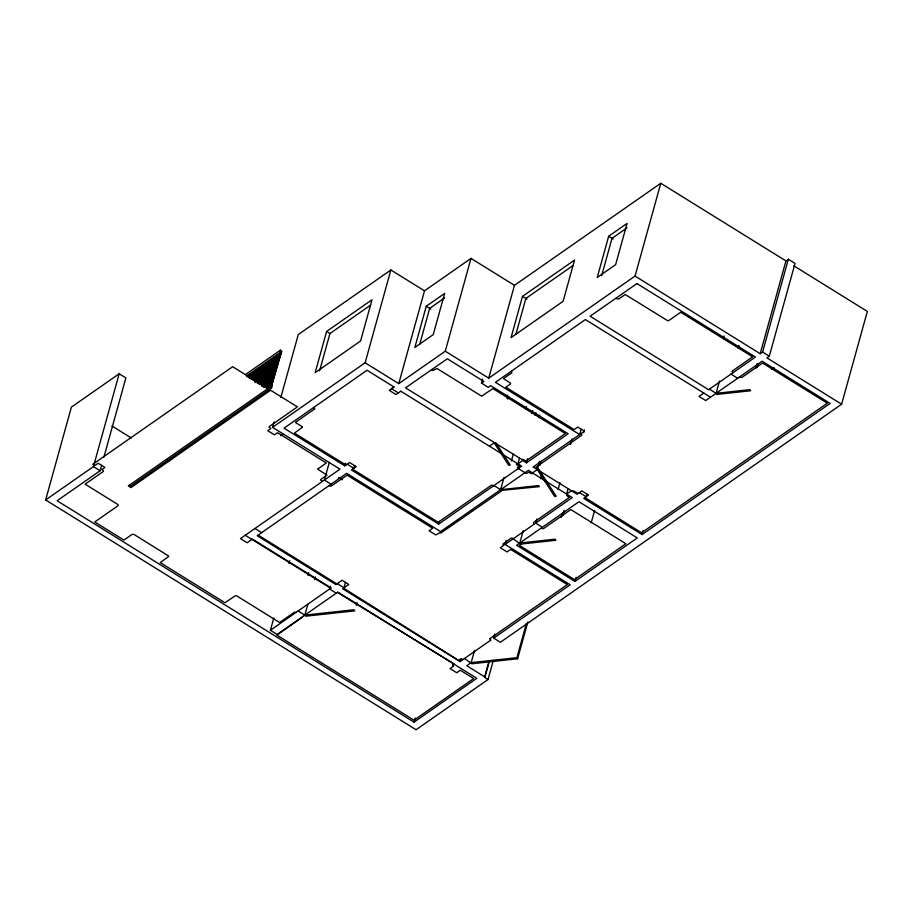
<?xml version="1.0" encoding="UTF-8"?>
<svg xmlns="http://www.w3.org/2000/svg" width="913" height="913" viewBox="0 0 913 913"><rect width="100%" height="100%" fill="white"/><g stroke="black" fill="none" stroke-linecap="round" stroke-linejoin="round"><path stroke-width="1.37" d="M493.305 660.441L488.01 679.546L416.066 729.727L45.65 499.936L71.385 407.13L119.169 373.794L125.868 377.948L103.911 457.105M45.65 499.936L93.434 466.6L119.169 373.794M273.832 618.01L270.419 630.29L277.118 634.444L337.844 592.081L476.848 678.313L414.011 722.149L57.131 500.746L100.122 470.754L101.64 465.299M248.998 376.978L250.253 373.908L250.961 374.353L249.831 378.427M249.123 377.993L250.253 373.908M249.706 377.423L250.961 374.353M250.87 378.975L253.255 371.819L253.962 372.253L252.079 379.055M251.372 378.621L253.255 371.819M251.566 379.409L253.962 372.253M253.106 379.591L256.256 369.731L256.964 370.164L254.316 379.682M253.232 380.607L256.256 369.731M254.191 378.678L256.964 370.164M254.978 381.588L259.258 367.631L259.954 368.076L256.188 381.668M255.104 382.593L259.258 367.631M256.062 380.664L259.954 368.076M257.226 382.216L262.248 365.542L262.955 365.976L258.059 383.654M257.352 383.22L262.248 365.542M257.934 382.65L262.077 367.688M259.087 384.202L265.249 363.442L265.957 363.888L260.296 384.282M259.6 383.848L265.249 363.442M259.794 384.635L265.957 363.888M261.335 384.829L268.251 361.354L268.958 361.788L262.168 386.267M261.46 385.834L268.251 361.354M262.042 385.263L268.958 361.788M263.206 386.815L271.252 359.266L271.96 359.699L264.416 386.895M263.709 386.461L271.252 359.266M263.914 387.249L271.96 359.699M265.455 387.443L274.254 357.166L274.961 357.611L266.664 387.523M265.957 387.089L274.254 357.166M266.151 387.877L274.961 357.611M277.255 355.077L268.068 386.713L277.255 355.077L277.951 355.511L269.655 385.434M269.529 384.43L277.951 355.511M318.112 468.871L318.078 468.962A1.598 0.947 15.5 0 1 318.283 468.62L326.352 462.982L277.541 432.705L274.448 434.85L267.76 430.696L270.841 428.551L269.13 427.124A1.632 0.97 15.5 0 1 269.13 426.816A1.723 1.027 15.5 0 1 269.255 426.554L297.41 406.878L270.579 390.239L130.993 487.622L128.311 485.956L270.214 386.975L270.967 384.225L272.382 385.092L271.618 387.842L130.639 486.195L129.235 485.317M247.024 375.7L279.64 352.943L280.405 350.193L281.82 351.071L281.056 353.822L248.427 376.578M280.245 352.989L271.07 384.613L280.245 352.989L280.953 353.422L271.777 385.046L280.953 353.422M270.419 630.29L331.145 587.926L252.422 539.081L247.161 542.756L240.461 538.602L339.967 469.179L272.542 427.364L274.06 421.897M280.873 397.338L298.277 334.557L390.867 269.974L424.499 290.836L471.005 258.39L514.464 285.347L660.784 183.273L785.945 260.913L788.341 259.246L795.04 263.401L769.305 356.196L766.909 357.873L841.615 404.219L867.35 311.413L793.842 265.82M326.603 331.442L315.156 372.687L360.578 340.994L372.013 299.749L326.603 331.442L329.947 333.519L370.701 305.079M319.618 370.769L329.947 333.519M288.964 563.412L289.729 560.685M329.331 462.298L324.412 480.033L331.111 484.187M272.542 427.364L365.132 362.769L390.867 269.974M307.978 575.464L308.742 572.736M400.818 391.221L395.957 394.519L389.258 390.365L394.051 387.021L367.037 370.267L284.034 428.174L344.749 465.847L345.513 463.119M307.864 604.189L304.839 615.111L305.558 616.218L354.735 610.865L354.016 609.747L304.839 615.111L298.14 610.957M314.654 579.698L315.43 576.89M354.598 465.596L353.845 468.323L347.145 464.169M330.323 586.306L329.559 589.033L336.258 593.188M365.132 362.769L398.764 383.643L424.499 290.836M345.513 582.323L344.007 587.778L337.308 583.624M426.268 306.232L414.833 347.476L433.241 334.637L444.677 293.393L426.268 306.232L430.833 309.062M419.729 344.281L429.692 308.354L444.654 297.923M356.253 605.41L357.006 602.694M398.764 383.643L445.27 351.197L471.005 258.39M344.749 465.847L349.542 462.503L356.241 466.657L351.448 470.001L438.662 524.096L439.415 521.369M438.662 524.096L521.665 466.189L517.899 463.861L522.692 460.517L526.447 462.845L568.171 433.743L490.635 385.651L488.238 387.317L481.539 383.163L482.68 379.066M445.27 351.197L488.729 378.153L514.464 285.347M522.498 296.371L511.063 337.616L563.104 301.313L574.551 260.068L522.498 296.371L526.972 299.144M515.891 334.375L525.854 298.448L573.273 265.363M414.011 722.149L415.153 718.052M506.669 397.908L507.423 395.181M507.868 399.095L508.632 396.368M504.033 477.419L500.621 489.699L501.34 490.806A1.598 0.947 15.5 0 1 501.328 491.103L440.922 532.987A1.758 1.05 15.5 0 1 440.443 532.907L440.283 532.861A1.598 0.947 15.5 0 1 439.826 532.678L435.775 534.938L429.076 530.784L432.694 528.262L347.123 475.171L331.088 486.15A1.758 1.05 15.5 0 1 330.632 486.161L329.102 485.59M511.406 460.997L513.289 454.183M525.751 409.241L526.504 406.525M581.17 429.099L579.652 434.565L533.146 467.011L537.266 469.556L554.613 496.398L556.188 496.227L538.841 469.385L537.266 469.556L532.473 472.9L528.365 470.343L440.568 531.594L346.655 473.333L257.204 535.748L335.938 584.582L342.101 580.291L348.789 584.446L342.637 588.737L460.049 661.583L460.814 658.855M517.899 463.861L519.417 458.394M531.902 413.361L532.667 410.633M518.23 468.586L519.36 464.489M535.178 415.483L535.931 412.756M526.447 462.845L527.588 458.76M538.944 417.812L539.697 415.084M489.14 662.039L484.986 677.047L466.748 665.737L471.176 662.644L474.589 650.364M841.615 404.219L500.392 642.273L493.693 638.119L570.146 584.777L505.117 544.433L506.247 540.336M537.266 469.556L539.537 461.373M539.971 465.299L541.112 461.213M536.821 519.006L535.691 523.103L542.39 527.258L578.956 501.739L637.297 537.928L574.939 581.433L516.598 545.244L519.805 543.007L523.206 530.727M493.693 638.119L494.823 634.021M488.01 679.546L484.506 677.378L488.672 662.359M540.553 478.743L541.683 474.657M541.649 478.492L542.402 475.776M608.663 236.262L597.228 277.506L615.636 264.656L627.083 223.411L608.663 236.262L613.137 239.023M601.69 275.589L612.018 238.339L626.98 227.896M558.071 489.414L559.966 482.6M570.534 444.471L572.052 439.027M464.477 658.49L471.895 663.762L517.625 658.775L516.906 657.668L526.345 623.625M517.625 658.775L527.817 622.004M568.103 488.603L566.585 494.059L571.378 490.715M583.624 432.648L584.377 429.92M561.198 517.374L562.328 513.289M562.67 515.754L564.177 510.31M488.729 378.153L635.049 276.068L660.784 183.273M586.899 494.001L586.146 496.729L579.447 492.575M574.939 581.433L576.069 577.336M591.213 522.75L594.614 510.47M511.166 371.317L511.451 371.5A1.758 1.039 15.5 0 1 511.759 371.785L511.794 372.835L503.508 378.621L510.424 383.072A1.758 1.05 15.5 0 1 510.572 383.38L510.55 383.78A1.758 1.039 15.5 0 1 510.378 384.031L505.813 387.215L574.129 429.589L577.746 427.067L584.446 431.221L580.828 433.743L581.638 434.405A1.758 1.039 15.5 0 1 581.786 434.691L581.764 435.113A1.758 1.039 15.5 0 1 581.592 435.364L535.954 467.205L537.746 468.312A1.758 1.039 15.5 0 1 538.179 468.677L537.917 469.955L577.05 494.241L581.843 490.897L588.543 495.051L583.749 498.395L642.09 534.584L643.22 530.499M723.393 338.677L724.157 335.938M719.501 381.041L716.089 393.32L716.808 394.427L750.623 390.753L749.904 389.646L716.089 393.32L709.39 389.166M738.183 348.161L738.948 345.434M755.953 367.848L757.082 363.762M635.049 276.068L760.209 353.719L785.945 260.913M757.037 367.597L758.178 363.511M760.209 353.719L762.606 352.041L788.341 259.246M245.46 374.581L280.405 350.193M262.955 365.976L261.746 365.896M266.311 387.466L270.967 384.225M280.679 435.695L282.996 434.086M393.971 386.975L391.529 388.687L398.376 392.932M481.539 383.163L483.936 381.497L447.324 358.786L405.532 387.842L522.122 459.638A1.735 1.039 15.5 0 1 522.658 459.513A1.632 0.97 15.5 0 1 523.434 459.593L525.991 461.019L565.364 433.549L492.883 388.584L482.167 395.854A1.632 0.97 15.5 0 1 481.539 395.854M489.425 446.183L494.207 442.851L495.782 442.679L510.264 465.082L508.689 465.253L494.207 442.851M703.809 393.069L699.016 396.402L705.715 400.556L762.115 361.217L830.122 403.409L642.09 534.584M567.498 494.629L567.007 495.497M572.291 491.285L572.713 491.023A1.758 1.039 15.5 0 1 573.592 490.909L578.226 493.431M505.117 544.433L513.106 538.853L520.524 544.114L555.869 540.268L555.15 539.161L519.805 543.007M535.691 523.103L572.268 497.585L533.124 473.299L532.302 473.664A1.632 0.97 15.5 0 1 530.784 473.368M771.77 369.263L774.11 367.642M460.049 661.583L490.977 640.013L490.429 639.648A1.678 0.993 15.5 0 1 490.098 639.248A1.758 1.05 15.5 0 1 489.996 638.723M471.176 662.644L516.906 657.668M481.219 395.786L481.06 395.74A1.632 0.97 15.5 0 1 480.649 395.557L437.019 368.521L432.91 370.45A1.758 1.039 15.5 0 1 432.454 370.29L431.507 369.719M296.063 612.395L295.641 612.258A1.632 0.97 15.5 0 0 294.842 612.167A1.735 1.039 15.5 0 0 294.306 612.292L279.618 622.495L236.924 596.018A1.758 1.05 15.5 0 0 236.513 595.835L235.828 595.698A1.758 1.05 15.5 0 0 235.371 595.71L224.963 602.763L160.232 562.602L168.608 556.542A1.632 0.97 15.5 0 0 168.597 556.245A1.632 0.97 15.5 0 0 168.46 555.926L134.017 534.447L132.1 534.367L123.917 540.074L94.747 521.974L117.948 505.791L118.142 504.866A1.678 0.993 15.5 0 0 117.811 504.467L85.126 484.164L103.192 471.553A1.758 1.039 15.5 0 0 103.374 471.302L103.397 471.211A1.632 0.97 15.5 0 0 103.237 470.594L101.834 469.567L104.915 467.41L98.216 463.256L95.135 465.413L92.704 464.363L232.667 366.718L267.908 388.573M530.613 473.288L528.832 472.181L526.938 473.288A1.632 0.97 15.5 0 1 525.432 472.991L517.614 468.118A1.746 1.039 15.5 0 1 517.374 467.81L518.858 465.995L516.724 464.614A1.746 1.039 15.5 0 1 516.484 464.306L516.906 463.233L400.75 391.175M762.606 352.041L769.305 356.196M615.99 298.197L616.868 298.734A1.758 1.039 15.5 0 0 617.325 298.916L618.934 298.882L625.2 294.511L667.471 320.577A1.632 0.97 15.5 0 0 668.111 320.668L668.27 320.668A1.735 1.039 15.5 0 0 668.807 320.543L680.733 312.269L752.609 356.857L732.306 371.032A1.758 1.05 15.5 0 0 732.1 371.682L733.071 372.652M739.77 376.807L740.808 377.297A1.632 0.97 15.5 0 0 741.447 377.389L741.607 377.377A1.735 1.039 15.5 0 0 742.155 377.263L762.583 363.043L827.315 403.204L641.622 532.758L584.925 497.585M730.993 374.09L737.693 378.256M710.508 397.223L585.347 319.573L495.417 382.307L579.652 434.565M493.922 485.545L500.621 489.699L538.659 485.556L539.378 486.663L501.111 490.429A1.598 0.947 15.5 0 0 500.792 490.144L500.37 489.87M279.64 352.943L281.056 353.822M493.671 485.716L491.845 485.134A1.746 1.039 15.5 0 0 491.422 485.214L438.194 522.27L352.623 469.179M276.742 355.431L277.449 355.865M273.752 357.519L274.448 357.964M270.75 359.619L271.458 360.053M267.749 361.708L268.456 362.141M264.747 363.796L265.455 364.241M258.744 367.985L259.452 368.418M255.754 370.073L256.45 370.518M313.616 407.54L314.437 408.191A1.758 1.039 15.5 0 1 314.586 408.476M252.753 372.173L253.46 372.607M271.572 384.259L272.279 384.704M249.751 374.262L250.459 374.695M270.214 386.975L271.618 387.842M247.959 376.441L246.75 376.35L247.457 376.795M345.924 465.025L294.431 433.082L302.283 427.398A1.598 0.947 15.5 0 0 302.214 426.953M338.655 477.51L342.295 479.759M322.403 481.436L320.84 480.318A1.632 0.97 15.5 0 1 320.68 479.896A1.758 1.05 15.5 0 1 320.817 479.428L326.945 475.137L318.169 469.476A1.643 0.981 15.5 0 1 318.066 469.168M111.911 425.96L131.267 437.966M166.349 459.73L168.768 461.236M254.944 528.501L261.632 532.656M462.982 659.54L461.944 659.038A1.758 1.05 15.5 0 0 460.997 658.969L460.86 658.992A1.598 0.947 15.5 0 0 460.494 659.129L458.657 660.407L343.573 588.086M258.151 535.086L336.874 583.921M245.255 535.258L330.677 588.257M337.376 592.411L453.864 663.74L452.654 665.098M93.434 466.6L100.122 470.754M302.237 426.987L302.043 426.679A1.598 0.947 15.5 0 0 301.735 426.394L295.356 422.434L314.38 409.15A1.758 1.039 15.5 0 0 314.563 408.898L314.597 408.602M302.545 616.709L302.557 616.766A1.758 1.05 15.5 0 1 302.568 617.074L276.947 635.151L414.011 720.186L473.71 678.53L460.323 670.222L456.705 672.744L450.006 668.59L453.624 666.068L453.076 665.714A1.723 1.027 15.5 0 1 452.745 665.315M490.007 638.746A1.678 0.993 15.5 0 1 490.133 638.484L567.338 584.571L510.641 549.398L507.023 551.92L500.324 547.766L503.942 545.244L503.405 544.89A1.678 0.993 15.5 0 1 502.96 544.08L510.812 538.305A1.598 0.947 15.5 0 1 511.189 538.168L511.326 538.145A1.758 1.05 15.5 0 1 511.782 538.134A1.758 1.05 15.5 0 1 512.273 538.214L513.311 538.716L534.482 523.936L533.843 523.48A1.666 0.993 15.5 0 1 533.603 523.183A1.758 1.05 15.5 0 1 533.512 522.658L533.546 522.578A1.666 0.993 15.5 0 1 533.728 522.327L569.461 497.38L567.544 496.193A1.723 1.027 15.5 0 1 567.087 495.702M520.981 544.137L520.946 544.228A1.598 0.947 15.5 0 1 520.775 544.479L519.406 545.438L574.471 579.607L625.873 543.737L570.808 509.58L543.68 528.501A1.598 0.947 15.5 0 1 543.315 528.627L543.167 528.661A1.758 1.05 15.5 0 1 542.71 528.673A1.758 1.05 15.5 0 1 542.219 528.593L541.181 528.091L520.011 542.87L520.65 543.326A1.666 0.993 15.5 0 1 520.889 543.623A1.758 1.05 15.5 0 1 520.981 544.148M636.954 283.566L590.129 316.229L708.591 389.725L755.416 357.063L636.954 283.566"/></g></svg>
